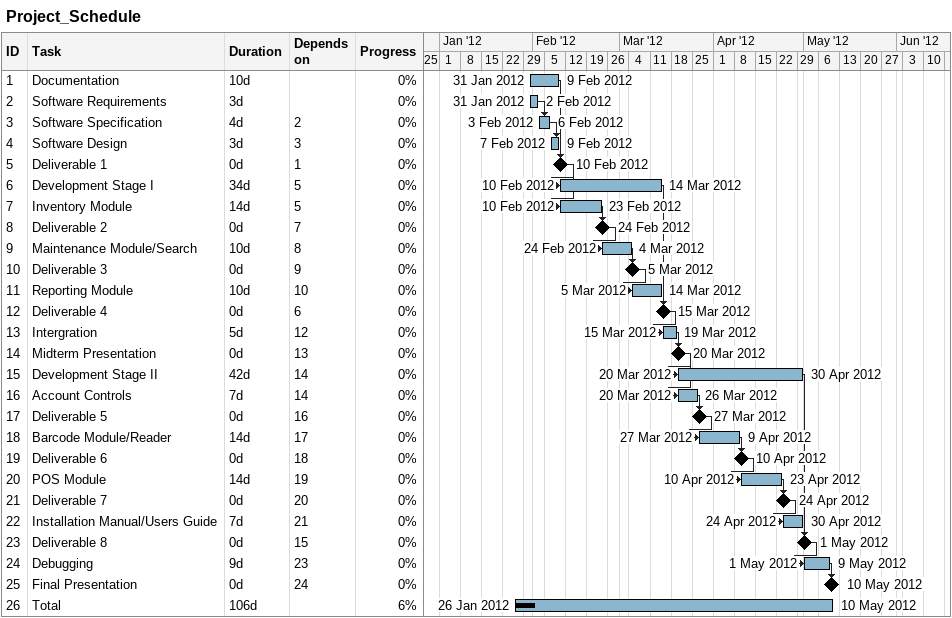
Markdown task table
Project_Schedule

| ID | Task | Duration | Start | Finish | Predecessors | % complete |
|---|---|---|---|---|---|---|
| 1 | Documentation | 10d | 2012-01-31 | 2012-02-09 |  | 0 |
| 2 | Software Requirements | 3d | 2012-01-31 | 2012-02-02 |  | 0 |
| 3 | Software Specification | 4d | 2012-02-03 | 2012-02-06 | 2 | 0 |
| 4 | Software Design | 3d | 2012-02-07 | 2012-02-09 | 3 | 0 |
| 5 | Deliverable 1 | 0d | 2012-02-10 | 2012-02-10 | 1 | 0 |
| 6 | Development Stage I | 34d | 2012-02-10 | 2012-03-14 | 5 | 0 |
| 7 | Inventory Module | 14d | 2012-02-10 | 2012-02-23 | 5 | 0 |
| 8 | Deliverable 2 | 0d | 2012-02-24 | 2012-02-24 | 7 | 0 |
| 9 | Maintenance Module/Search | 10d | 2012-02-24 | 2012-03-04 | 8 | 0 |
| 10 | Deliverable 3 | 0d | 2012-03-05 | 2012-03-05 | 9 | 0 |
| 11 | Reporting Module | 10d | 2012-03-05 | 2012-03-14 | 10 | 0 |
| 12 | Deliverable 4 | 0d | 2012-03-15 | 2012-03-15 | 6 | 0 |
| 13 | Intergration | 5d | 2012-03-15 | 2012-03-19 | 12 | 0 |
| 14 | Midterm Presentation | 0d | 2012-03-20 | 2012-03-20 | 13 | 0 |
| 15 | Development Stage II | 42d | 2012-03-20 | 2012-04-30 | 14 | 0 |
| 16 | Account Controls | 7d | 2012-03-20 | 2012-03-26 | 14 | 0 |
| 17 | Deliverable 5 | 0d | 2012-03-27 | 2012-03-27 | 16 | 0 |
| 18 | Barcode Module/Reader | 14d | 2012-03-27 | 2012-04-09 | 17 | 0 |
| 19 | Deliverable 6 | 0d | 2012-04-10 | 2012-04-10 | 18 | 0 |
| 20 | POS Module | 14d | 2012-04-10 | 2012-04-23 | 19 | 0 |
| 21 | Deliverable 7 | 0d | 2012-04-24 | 2012-04-24 | 20 | 0 |
| 22 | Installation Manual/Users Guide | 7d | 2012-04-24 | 2012-04-30 | 21 | 0 |
| 23 | Deliverable 8 | 0d | 2012-05-01 | 2012-05-01 | 15 | 0 |
| 24 | Debugging | 9d | 2012-05-01 | 2012-05-09 | 23 | 0 |
| 25 | Final Presentation | 0d | 2012-05-10 | 2012-05-10 | 24 | 0 |
| 26 | Total | 106d | 2012-01-26 | 2012-05-10 |  | 6 |
